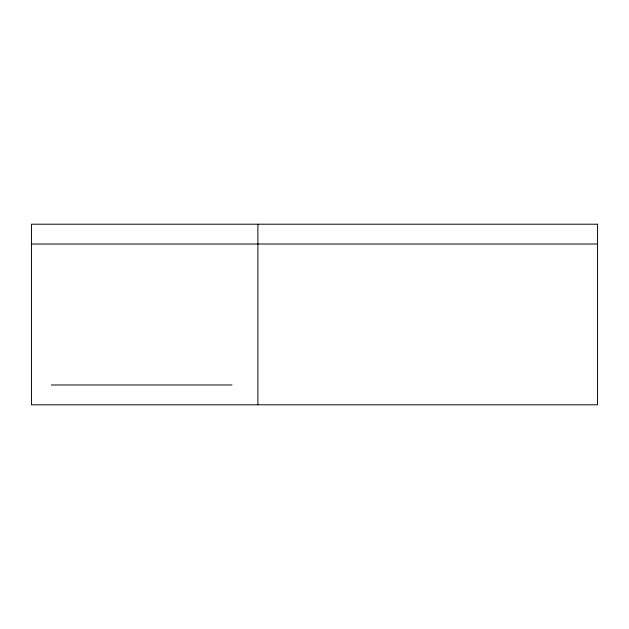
<?xml version="1.0" encoding="UTF-8"?>
<svg xmlns="http://www.w3.org/2000/svg" width="629" height="629" viewBox="0 0 629 629"><rect width="100%" height="100%" fill="white"/><g stroke="black" fill="none" stroke-linecap="round" stroke-linejoin="round"><path stroke-width="0.94" d="M31.45 244.021L597.55 244.021M51.264 384.979L231.991 384.979M257.89 224.207L257.89 404.793M597.55 224.207L31.45 224.207L31.45 404.793L597.55 404.793L597.55 224.207"/></g></svg>
